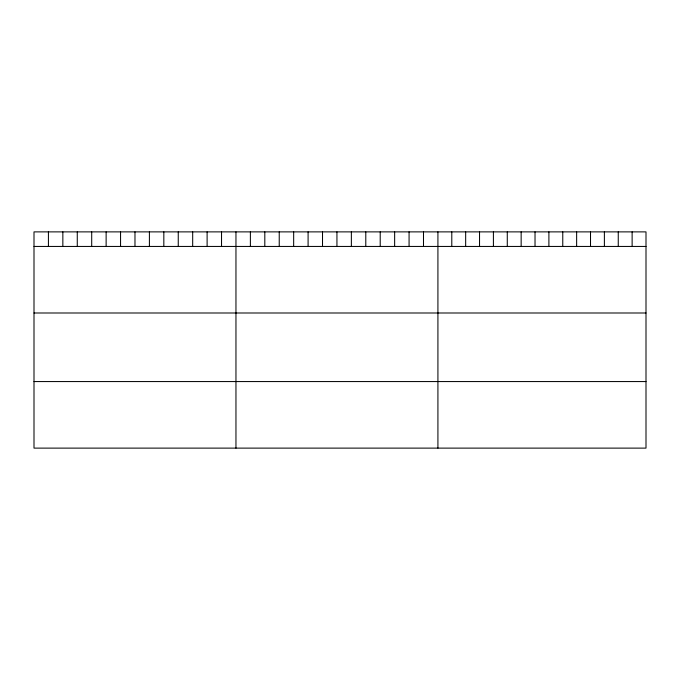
<?xml version="1.0" encoding="UTF-8"?>
<svg xmlns="http://www.w3.org/2000/svg" width="680" height="680" viewBox="0 0 680 680"><rect width="100%" height="100%" fill="white"/><g stroke="black" fill="none" stroke-linecap="round" stroke-linejoin="round"><path stroke-width="1.02" d="M646 246.44L646 448.12L34 448.12L34 231.88L646 231.88L646 246.44L34 246.44M34 312.995L646 312.995M34 381.565L646 381.565M632.128 231.88L632.128 246.44M618.256 231.88L618.256 246.44M604.384 231.88L604.384 246.44M590.512 231.88L590.512 246.44M576.64 231.88L576.64 246.44M562.768 231.88L562.768 246.44M548.896 231.88L548.896 246.44M535.024 231.88L535.024 246.44M521.152 231.88L521.152 246.44M507.28 231.88L507.28 246.44M493.408 231.88L493.408 246.44M479.536 231.88L479.536 246.44M465.664 231.88L465.664 246.44M451.792 231.88L451.792 246.44M437.92 231.88L437.92 448.12M423.495 231.88L423.495 246.44M409.071 231.88L409.071 246.44M394.647 231.88L394.647 246.44M380.214 231.88L380.214 246.44M365.789 231.88L365.789 246.44M351.365 231.88L351.365 246.44M336.94 231.88L336.94 246.44M322.515 231.88L322.515 246.44M308.091 231.88L308.091 246.44M293.666 231.88L293.666 246.44M279.233 231.88L279.233 246.44M264.809 231.88L264.809 246.44M250.384 231.88L250.384 246.44M235.96 231.88L235.96 448.12M221.535 231.88L221.535 246.44M207.111 231.88L207.111 246.44M192.686 231.88L192.686 246.44M178.254 231.88L178.254 246.44M163.829 231.88L163.829 246.44M149.405 231.88L149.405 246.44M134.98 231.88L134.98 246.44M120.556 231.88L120.556 246.44M106.131 231.88L106.131 246.44M91.706 231.88L91.706 246.44M77.273 231.88L77.273 246.44M62.849 231.88L62.849 246.44M48.424 231.88L48.424 246.44"/></g></svg>
